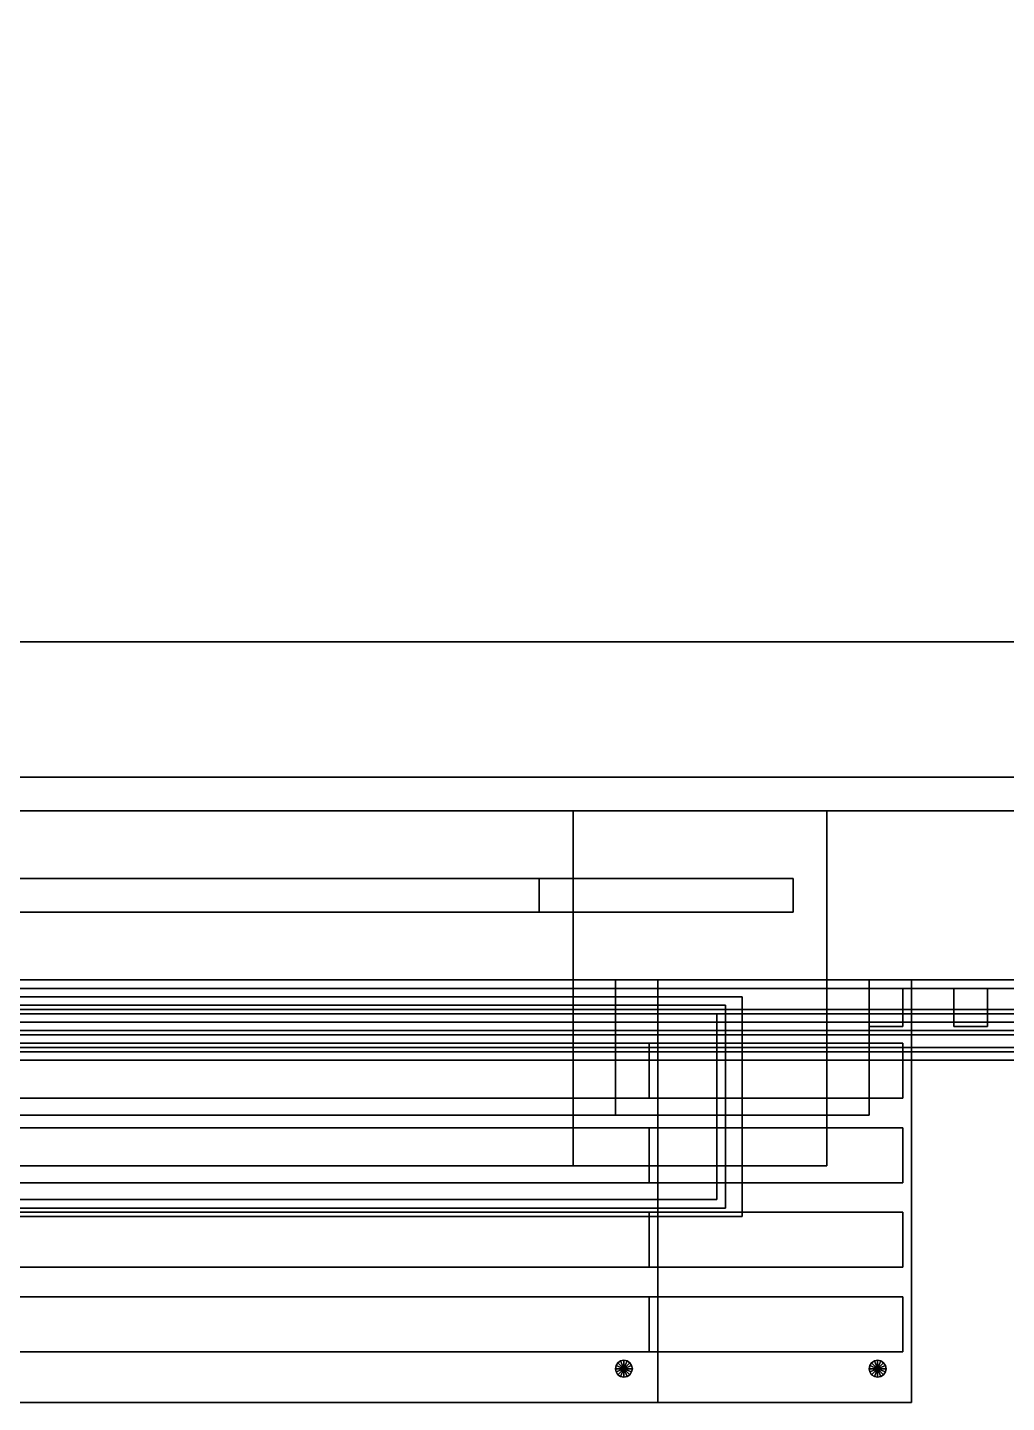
# Model space of a CAD drawing. Header units: millimetres. Extents: x -8000 to 18500, y -500 to 32500.
# Drawn here: x 7855 to 9012, y -500 to 1127 of the extents above; entities that cross this region are included whole.
import ezdxf

# ---------------------------------------------------------------- set-up
doc = ezdxf.new("R2010")
doc.units = ezdxf.units.MM
for name, color, linetype in [('3D-CANOPY', 7, 'Continuous'), ('3D-COLUMNS', 7, 'Continuous'), ('3D-FINISH', 7, 'Continuous'), ('3D-FURNITURE', 7, 'Continuous'), ('3D-GLAZING', 7, 'Continuous'), ('3D-LIGHTS', 7, 'Continuous'), ('3D-LOUVERS', 7, 'Continuous'), ('3D-ROOF', 7, 'Continuous'), ('3D-SLABS', 7, 'Continuous'), ('3D-WALLS-EXTR', 7, 'Continuous')]:
    doc.layers.add(name, color=color, linetype=linetype)

msp = doc.modelspace()

# ---------------------------------------------------------------- linework, layer by layer
at = {"layer": '3D-CANOPY', "color": 7}
for points in [[(0, -80, 3700), (0, 0, 3700), (10000, 0, 3700), (10000, -80, 3700)], [(0, 0, 3700), (0, 0, 3950), (10000, 0, 3950), (10000, 0, 3700)], [(0, -80, 3950), (10000, -80, 3950), (10000, 0, 3950), (0, 0, 3950)], [(5400, -500, 6510), (5400, 0, 6510), (8600, 0, 6510), (8600, -500, 6510)], [(5400, 0, 6510), (5400, 0, 6555), (8600, 0, 6555), (8600, 0, 6510)], [(5400, -500, 6555), (8600, -500, 6555), (8600, 0, 6555), (5400, 0, 6555)], [(5700, -500, 3310), (5700, 0, 3310), (8900, 0, 3310), (8900, -500, 3310)], [(5700, 0, 3310), (5700, 0, 3355), (8900, 0, 3355), (8900, 0, 3310)], [(5700, -500, 3355), (8900, -500, 3355), (8900, 0, 3355), (5700, 0, 3355)], [(8600, -500, 6510), (8600, 0, 6510), (8600, 0, 6555), (8600, -500, 6555)], [(8900, -500, 3310), (8900, 0, 3310), (8900, 0, 3355), (8900, -500, 3355)], [(0, -80, 3700), (10000, -80, 3700), (10000, -80, 3950), (0, -80, 3950)], [(0, -95, 3750), (0, -80, 3750), (10000, -80, 3750), (10000, -95, 3750)], [(0, -80, 3750), (0, -80, 3900), (10000, -80, 3900), (10000, -80, 3750)], [(0, -95, 3900), (10000, -95, 3900), (10000, -80, 3900), (0, -80, 3900)], [(5410, -140, 6520), (5410, -75, 6520), (8590, -75, 6520), (8590, -140, 6520)], [(5410, -75, 6520), (5410, -75, 6550), (8590, -75, 6550), (8590, -75, 6520)], [(5410, -140, 6550), (8590, -140, 6550), (8590, -75, 6550), (5410, -75, 6550)], [(5710, -140, 3320), (5710, -75, 3320), (8890, -75, 3320), (8890, -140, 3320)], [(5710, -75, 3320), (5710, -75, 3350), (8890, -75, 3350), (8890, -75, 3320)], [(5710, -140, 3350), (8890, -140, 3350), (8890, -75, 3350), (5710, -75, 3350)], [(8590, -140, 6520), (8590, -75, 6520), (8590, -75, 6550), (8590, -140, 6550)], [(8890, -140, 3320), (8890, -75, 3320), (8890, -75, 3350), (8890, -140, 3350)], [(0, -95, 3750), (10000, -95, 3750), (10000, -95, 3900), (0, -95, 3900)], [(5410, -140, 6520), (8590, -140, 6520), (8590, -140, 6550), (5410, -140, 6550)], [(5710, -140, 3320), (8890, -140, 3320), (8890, -140, 3350), (5710, -140, 3350)], [(5410, -240, 6520), (5410, -175, 6520), (8590, -175, 6520), (8590, -240, 6520)], [(5410, -175, 6520), (5410, -175, 6550), (8590, -175, 6550), (8590, -175, 6520)], [(5410, -240, 6550), (8590, -240, 6550), (8590, -175, 6550), (5410, -175, 6550)], [(5710, -240, 3320), (5710, -175, 3320), (8890, -175, 3320), (8890, -240, 3320)], [(5710, -175, 3320), (5710, -175, 3350), (8890, -175, 3350), (8890, -175, 3320)], [(5710, -240, 3350), (8890, -240, 3350), (8890, -175, 3350), (5710, -175, 3350)], [(8590, -240, 6520), (8590, -175, 6520), (8590, -175, 6550), (8590, -240, 6550)], [(8890, -240, 3320), (8890, -175, 3320), (8890, -175, 3350), (8890, -240, 3350)], [(5410, -240, 6520), (8590, -240, 6520), (8590, -240, 6550), (5410, -240, 6550)], [(5710, -240, 3320), (8890, -240, 3320), (8890, -240, 3350), (5710, -240, 3350)], [(5410, -340, 6520), (5410, -275, 6520), (8590, -275, 6520), (8590, -340, 6520)], [(5410, -275, 6520), (5410, -275, 6550), (8590, -275, 6550), (8590, -275, 6520)], [(5410, -340, 6550), (8590, -340, 6550), (8590, -275, 6550), (5410, -275, 6550)], [(5710, -340, 3320), (5710, -275, 3320), (8890, -275, 3320), (8890, -340, 3320)], [(5710, -275, 3320), (5710, -275, 3350), (8890, -275, 3350), (8890, -275, 3320)], [(5710, -340, 3350), (8890, -340, 3350), (8890, -275, 3350), (5710, -275, 3350)], [(8590, -340, 6520), (8590, -275, 6520), (8590, -275, 6550), (8590, -340, 6550)], [(8890, -340, 3320), (8890, -275, 3320), (8890, -275, 3350), (8890, -340, 3350)], [(5410, -340, 6520), (8590, -340, 6520), (8590, -340, 6550), (5410, -340, 6550)], [(5710, -340, 3320), (8890, -340, 3320), (8890, -340, 3350), (5710, -340, 3350)], [(5410, -440, 6520), (5410, -375, 6520), (8590, -375, 6520), (8590, -440, 6520)], [(5410, -375, 6520), (5410, -375, 6550), (8590, -375, 6550), (8590, -375, 6520)], [(5410, -440, 6550), (8590, -440, 6550), (8590, -375, 6550), (5410, -375, 6550)], [(5710, -440, 3320), (5710, -375, 3320), (8890, -375, 3320), (8890, -440, 3320)], [(5710, -375, 3320), (5710, -375, 3350), (8890, -375, 3350), (8890, -375, 3320)], [(5710, -440, 3350), (8890, -440, 3350), (8890, -375, 3350), (5710, -375, 3350)], [(8590, -440, 6520), (8590, -375, 6520), (8590, -375, 6550), (8590, -440, 6550)], [(8890, -440, 3320), (8890, -375, 3320), (8890, -375, 3350), (8890, -440, 3350)], [(5410, -440, 6520), (8590, -440, 6520), (8590, -440, 6550), (5410, -440, 6550)], [(5710, -440, 3320), (8890, -440, 3320), (8890, -440, 3350), (5710, -440, 3350)], [(8552.9, -452.9, 6550), (8550.8, -456.2, 6550), (8550.8, -456.2, 6870), (8552.9, -452.9, 6870)], [(8560, -460, 6870), (8552.9, -452.9, 6870), (8550.8, -456.2, 6870), (8560, -460, 6870)], [(8560, -460, 6550), (8550.8, -456.2, 6550), (8552.9, -452.9, 6550), (8560, -460, 6550)], [(8556.2, -450.8, 6550), (8552.9, -452.9, 6550), (8552.9, -452.9, 6870), (8556.2, -450.8, 6870)], [(8560, -460, 6870), (8556.2, -450.8, 6870), (8552.9, -452.9, 6870), (8560, -460, 6870)], [(8560, -460, 6550), (8552.9, -452.9, 6550), (8556.2, -450.8, 6550), (8560, -460, 6550)], [(8560, -450, 6550), (8556.2, -450.8, 6550), (8556.2, -450.8, 6870), (8560, -450, 6870)], [(8560, -460, 6870), (8560, -450, 6870), (8556.2, -450.8, 6870), (8560, -460, 6870)], [(8560, -460, 6550), (8556.2, -450.8, 6550), (8560, -450, 6550), (8560, -460, 6550)], [(8563.8, -450.8, 6550), (8560, -450, 6550), (8560, -450, 6870), (8563.8, -450.8, 6870)], [(8560, -460, 6870), (8563.8, -450.8, 6870), (8560, -450, 6870), (8560, -460, 6870)], [(8560, -460, 6550), (8560, -450, 6550), (8563.8, -450.8, 6550), (8560, -460, 6550)], [(8560, -460, 6870), (8567.1, -452.9, 6870), (8563.8, -450.8, 6870), (8560, -460, 6870)], [(8560, -460, 6550), (8563.8, -450.8, 6550), (8567.1, -452.9, 6550), (8560, -460, 6550)], [(8560, -460, 6870), (8569.2, -456.2, 6870), (8567.1, -452.9, 6870), (8560, -460, 6870)], [(8560, -460, 6550), (8567.1, -452.9, 6550), (8569.2, -456.2, 6550), (8560, -460, 6550)], [(8567.1, -452.9, 6550), (8563.8, -450.8, 6550), (8563.8, -450.8, 6870), (8567.1, -452.9, 6870)], [(8569.2, -456.2, 6550), (8567.1, -452.9, 6550), (8567.1, -452.9, 6870), (8569.2, -456.2, 6870)], [(8852.9, -452.9, 3350), (8850.8, -456.2, 3350), (8850.8, -456.2, 3670), (8852.9, -452.9, 3670)], [(8860, -460, 3670), (8852.9, -452.9, 3670), (8850.8, -456.2, 3670), (8860, -460, 3670)], [(8860, -460, 3350), (8850.8, -456.2, 3350), (8852.9, -452.9, 3350), (8860, -460, 3350)], [(8856.2, -450.8, 3350), (8852.9, -452.9, 3350), (8852.9, -452.9, 3670), (8856.2, -450.8, 3670)], [(8860, -460, 3670), (8856.2, -450.8, 3670), (8852.9, -452.9, 3670), (8860, -460, 3670)], [(8860, -460, 3350), (8852.9, -452.9, 3350), (8856.2, -450.8, 3350), (8860, -460, 3350)], [(8860, -450, 3350), (8856.2, -450.8, 3350), (8856.2, -450.8, 3670), (8860, -450, 3670)], [(8860, -460, 3670), (8860, -450, 3670), (8856.2, -450.8, 3670), (8860, -460, 3670)], [(8860, -460, 3350), (8856.2, -450.8, 3350), (8860, -450, 3350), (8860, -460, 3350)], [(8863.8, -450.8, 3350), (8860, -450, 3350), (8860, -450, 3670), (8863.8, -450.8, 3670)], [(8860, -460, 3670), (8863.8, -450.8, 3670), (8860, -450, 3670), (8860, -460, 3670)], [(8860, -460, 3350), (8860, -450, 3350), (8863.8, -450.8, 3350), (8860, -460, 3350)], [(8860, -460, 3670), (8867.1, -452.9, 3670), (8863.8, -450.8, 3670), (8860, -460, 3670)], [(8860, -460, 3350), (8863.8, -450.8, 3350), (8867.1, -452.9, 3350), (8860, -460, 3350)], [(8860, -460, 3670), (8869.2, -456.2, 3670), (8867.1, -452.9, 3670), (8860, -460, 3670)], [(8860, -460, 3350), (8867.1, -452.9, 3350), (8869.2, -456.2, 3350), (8860, -460, 3350)], [(8867.1, -452.9, 3350), (8863.8, -450.8, 3350), (8863.8, -450.8, 3670), (8867.1, -452.9, 3670)], [(8869.2, -456.2, 3350), (8867.1, -452.9, 3350), (8867.1, -452.9, 3670), (8869.2, -456.2, 3670)], [(8550.8, -456.2, 6550), (8550, -460, 6550), (8550, -460, 6870), (8550.8, -456.2, 6870)], [(8560, -460, 6870), (8550.8, -456.2, 6870), (8550, -460, 6870), (8560, -460, 6870)], [(8560, -460, 6550), (8550, -460, 6550), (8550.8, -456.2, 6550), (8560, -460, 6550)], [(8550, -460, 6550), (8550.8, -463.8, 6550), (8550.8, -463.8, 6870), (8550, -460, 6870)], [(8560, -460, 6870), (8550, -460, 6870), (8550.8, -463.8, 6870), (8560, -460, 6870)], [(8560, -460, 6550), (8550.8, -463.8, 6550), (8550, -460, 6550), (8560, -460, 6550)], [(8560, -460, 6870), (8550.8, -463.8, 6870), (8552.9, -467.1, 6870), (8560, -460, 6870)], [(8560, -460, 6550), (8552.9, -467.1, 6550), (8550.8, -463.8, 6550), (8560, -460, 6550)], [(8550.8, -463.8, 6550), (8552.9, -467.1, 6550), (8552.9, -467.1, 6870), (8550.8, -463.8, 6870)], [(8560, -460, 6870), (8552.9, -467.1, 6870), (8556.2, -469.2, 6870), (8560, -460, 6870)], [(8560, -460, 6550), (8556.2, -469.2, 6550), (8552.9, -467.1, 6550), (8560, -460, 6550)], [(8552.9, -467.1, 6550), (8556.2, -469.2, 6550), (8556.2, -469.2, 6870), (8552.9, -467.1, 6870)], [(8560, -460, 6870), (8556.2, -469.2, 6870), (8560, -470, 6870), (8560, -460, 6870)], [(8560, -460, 6550), (8560, -470, 6550), (8556.2, -469.2, 6550), (8560, -460, 6550)], [(8556.2, -469.2, 6550), (8560, -470, 6550), (8560, -470, 6870), (8556.2, -469.2, 6870)], [(8560, -460, 6870), (8570, -460, 6870), (8569.2, -456.2, 6870), (8560, -460, 6870)], [(8560, -460, 6550), (8569.2, -456.2, 6550), (8570, -460, 6550), (8560, -460, 6550)], [(8560, -460, 6870), (8560, -470, 6870), (8563.8, -469.2, 6870), (8560, -460, 6870)], [(8560, -460, 6550), (8563.8, -469.2, 6550), (8560, -470, 6550), (8560, -460, 6550)], [(8560, -460, 6870), (8563.8, -469.2, 6870), (8567.1, -467.1, 6870), (8560, -460, 6870)], [(8560, -460, 6550), (8567.1, -467.1, 6550), (8563.8, -469.2, 6550), (8560, -460, 6550)], [(8560, -460, 6870), (8567.1, -467.1, 6870), (8569.2, -463.8, 6870), (8560, -460, 6870)], [(8560, -460, 6550), (8569.2, -463.8, 6550), (8567.1, -467.1, 6550), (8560, -460, 6550)], [(8560, -460, 6870), (8569.2, -463.8, 6870), (8570, -460, 6870), (8560, -460, 6870)], [(8560, -460, 6550), (8570, -460, 6550), (8569.2, -463.8, 6550), (8560, -460, 6550)], [(8560, -470, 6550), (8563.8, -469.2, 6550), (8563.8, -469.2, 6870), (8560, -470, 6870)], [(8563.8, -469.2, 6550), (8567.1, -467.1, 6550), (8567.1, -467.1, 6870), (8563.8, -469.2, 6870)], [(8567.1, -467.1, 6550), (8569.2, -463.8, 6550), (8569.2, -463.8, 6870), (8567.1, -467.1, 6870)], [(8570, -460, 6550), (8569.2, -456.2, 6550), (8569.2, -456.2, 6870), (8570, -460, 6870)], [(8569.2, -463.8, 6550), (8570, -460, 6550), (8570, -460, 6870), (8569.2, -463.8, 6870)], [(8850.8, -456.2, 3350), (8850, -460, 3350), (8850, -460, 3670), (8850.8, -456.2, 3670)], [(8860, -460, 3670), (8850.8, -456.2, 3670), (8850, -460, 3670), (8860, -460, 3670)], [(8860, -460, 3350), (8850, -460, 3350), (8850.8, -456.2, 3350), (8860, -460, 3350)], [(8850, -460, 3350), (8850.8, -463.8, 3350), (8850.8, -463.8, 3670), (8850, -460, 3670)], [(8860, -460, 3670), (8850, -460, 3670), (8850.8, -463.8, 3670), (8860, -460, 3670)], [(8860, -460, 3350), (8850.8, -463.8, 3350), (8850, -460, 3350), (8860, -460, 3350)], [(8860, -460, 3670), (8850.8, -463.8, 3670), (8852.9, -467.1, 3670), (8860, -460, 3670)], [(8860, -460, 3350), (8852.9, -467.1, 3350), (8850.8, -463.8, 3350), (8860, -460, 3350)], [(8850.8, -463.8, 3350), (8852.9, -467.1, 3350), (8852.9, -467.1, 3670), (8850.8, -463.8, 3670)], [(8860, -460, 3670), (8852.9, -467.1, 3670), (8856.2, -469.2, 3670), (8860, -460, 3670)], [(8860, -460, 3350), (8856.2, -469.2, 3350), (8852.9, -467.1, 3350), (8860, -460, 3350)], [(8852.9, -467.1, 3350), (8856.2, -469.2, 3350), (8856.2, -469.2, 3670), (8852.9, -467.1, 3670)], [(8860, -460, 3670), (8856.2, -469.2, 3670), (8860, -470, 3670), (8860, -460, 3670)], [(8860, -460, 3350), (8860, -470, 3350), (8856.2, -469.2, 3350), (8860, -460, 3350)], [(8856.2, -469.2, 3350), (8860, -470, 3350), (8860, -470, 3670), (8856.2, -469.2, 3670)], [(8860, -460, 3670), (8870, -460, 3670), (8869.2, -456.2, 3670), (8860, -460, 3670)], [(8860, -460, 3350), (8869.2, -456.2, 3350), (8870, -460, 3350), (8860, -460, 3350)], [(8860, -460, 3670), (8860, -470, 3670), (8863.8, -469.2, 3670), (8860, -460, 3670)], [(8860, -460, 3350), (8863.8, -469.2, 3350), (8860, -470, 3350), (8860, -460, 3350)], [(8860, -460, 3670), (8863.8, -469.2, 3670), (8867.1, -467.1, 3670), (8860, -460, 3670)], [(8860, -460, 3350), (8867.1, -467.1, 3350), (8863.8, -469.2, 3350), (8860, -460, 3350)], [(8860, -460, 3670), (8867.1, -467.1, 3670), (8869.2, -463.8, 3670), (8860, -460, 3670)], [(8860, -460, 3350), (8869.2, -463.8, 3350), (8867.1, -467.1, 3350), (8860, -460, 3350)], [(8860, -460, 3670), (8869.2, -463.8, 3670), (8870, -460, 3670), (8860, -460, 3670)], [(8860, -460, 3350), (8870, -460, 3350), (8869.2, -463.8, 3350), (8860, -460, 3350)], [(8860, -470, 3350), (8863.8, -469.2, 3350), (8863.8, -469.2, 3670), (8860, -470, 3670)], [(8863.8, -469.2, 3350), (8867.1, -467.1, 3350), (8867.1, -467.1, 3670), (8863.8, -469.2, 3670)], [(8867.1, -467.1, 3350), (8869.2, -463.8, 3350), (8869.2, -463.8, 3670), (8867.1, -467.1, 3670)], [(8870, -460, 3350), (8869.2, -456.2, 3350), (8869.2, -456.2, 3670), (8870, -460, 3670)], [(8869.2, -463.8, 3350), (8870, -460, 3350), (8870, -460, 3670), (8869.2, -463.8, 3670)], [(5400, -500, 6510), (8600, -500, 6510), (8600, -500, 6555), (5400, -500, 6555)], [(5700, -500, 3310), (8900, -500, 3310), (8900, -500, 3355), (5700, -500, 3355)]]:
    msp.add_3dface(points, dxfattribs=at)
at = {"layer": '3D-COLUMNS', "color": 7}
for points in [[(0, 0, 3600), (0, 400, 3600), (10000, 400, 3600), (10000, 0, 3600)], [(0, 400, 3600), (0, 400, 3800), (10000, 400, 3800), (10000, 400, 3600)], [(0, 0, 3800), (10000, 0, 3800), (10000, 400, 3800), (0, 400, 3800)], [(0, 0, 3600), (10000, 0, 3600), (10000, 0, 3800), (0, 0, 3800)]]:
    msp.add_3dface(points, dxfattribs=at)
at = {"layer": '3D-FINISH', "color": 7}
for points in [[(200, 200, 590), (200, 9800, 590), (9800, 9800, 590), (9800, 200, 590)], [(200, 200, 600), (9800, 200, 600), (9800, 9800, 600), (200, 9800, 600)], [(200, 200, 3990), (200, 9800, 3990), (9800, 9800, 3990), (9800, 200, 3990)], [(200, 200, 4000), (9800, 200, 4000), (9800, 9800, 4000), (200, 9800, 4000)], [(200, 200, 590), (9800, 200, 590), (9800, 200, 600), (200, 200, 600)], [(200, 200, 3990), (9800, 200, 3990), (9800, 200, 4000), (200, 200, 4000)]]:
    msp.add_3dface(points, dxfattribs=at)
at = {"layer": '3D-FURNITURE', "color": 7}
for points in [[(5930, -260, 900), (5930, -40, 900), (8670, -40, 900), (8670, -260, 900)], [(5930, -40, 900), (5930, -40, 1100), (8670, -40, 1100), (8670, -40, 900)], [(5930, -260, 1100), (8670, -260, 1100), (8670, -40, 1100), (5930, -40, 1100)], [(8670, -260, 900), (8670, -40, 900), (8670, -40, 1100), (8670, -260, 1100)], [(5930, -260, 900), (8670, -260, 900), (8670, -260, 1100), (5930, -260, 1100)]]:
    msp.add_3dface(points, dxfattribs=at)
at = {"layer": '3D-GLAZING', "color": 7}
for points in [[(5540, 80, 4800), (5540, 120, 4800), (8460, 120, 4800), (8460, 80, 4800)], [(5540, 120, 4800), (5540, 120, 6500), (8460, 120, 6500), (8460, 120, 4800)], [(5540, 80, 6500), (8460, 80, 6500), (8460, 120, 6500), (5540, 120, 6500)], [(5840, 80, 1500), (5840, 120, 1500), (8760, 120, 1500), (8760, 80, 1500)], [(5840, 120, 1500), (5840, 120, 3300), (8760, 120, 3300), (8760, 120, 1500)], [(5840, 80, 3300), (8760, 80, 3300), (8760, 120, 3300), (5840, 120, 3300)], [(8460, 80, 4800), (8460, 120, 4800), (8460, 120, 6500), (8460, 80, 6500)], [(8760, 80, 1500), (8760, 120, 1500), (8760, 120, 3300), (8760, 80, 3300)], [(5540, 80, 4800), (8460, 80, 4800), (8460, 80, 6500), (5540, 80, 6500)], [(5840, 80, 1500), (8760, 80, 1500), (8760, 80, 3300), (5840, 80, 3300)]]:
    msp.add_3dface(points, dxfattribs=at)
at = {"layer": '3D-LIGHTS', "color": 7}
for points in [[(0, -85, 3690), (0, -65, 3690), (10000, -65, 3690), (10000, -85, 3690)], [(0, -65, 3690), (0, -65, 3705), (10000, -65, 3705), (10000, -65, 3690)], [(0, -85, 3705), (10000, -85, 3705), (10000, -65, 3705), (0, -65, 3705)], [(0, -85, 3690), (10000, -85, 3690), (10000, -85, 3705), (0, -85, 3705)]]:
    msp.add_3dface(points, dxfattribs=at)
at = {"layer": '3D-LOUVERS', "color": 7}
for points in [[(8850, -55, 600), (8850, -10, 600), (8890, -10, 600), (8890, -55, 600)], [(8850, -10, 600), (8850, -10, 3700), (8890, -10, 3700), (8890, -10, 600)], [(8850, -55, 600), (8850, -55, 3700), (8850, -10, 3700), (8850, -10, 600)], [(8850, -55, 3700), (8890, -55, 3700), (8890, -10, 3700), (8850, -10, 3700)], [(8850, -55, 4000), (8850, -10, 4000), (8890, -10, 4000), (8890, -55, 4000)], [(8850, -10, 4000), (8850, -10, 7000), (8890, -10, 7000), (8890, -10, 4000)], [(8850, -55, 4000), (8850, -55, 7000), (8850, -10, 7000), (8850, -10, 4000)], [(8850, -55, 7000), (8890, -55, 7000), (8890, -10, 7000), (8850, -10, 7000)], [(8890, -55, 600), (8890, -10, 600), (8890, -10, 3700), (8890, -55, 3700)], [(8890, -55, 4000), (8890, -10, 4000), (8890, -10, 7000), (8890, -55, 7000)], [(8950, -55, 600), (8950, -10, 600), (8990, -10, 600), (8990, -55, 600)], [(8950, -10, 600), (8950, -10, 3700), (8990, -10, 3700), (8990, -10, 600)], [(8950, -55, 600), (8950, -55, 3700), (8950, -10, 3700), (8950, -10, 600)], [(8950, -55, 3700), (8990, -55, 3700), (8990, -10, 3700), (8950, -10, 3700)], [(8950, -55, 4000), (8950, -10, 4000), (8990, -10, 4000), (8990, -55, 4000)], [(8950, -10, 4000), (8950, -10, 7000), (8990, -10, 7000), (8990, -10, 4000)], [(8950, -55, 4000), (8950, -55, 7000), (8950, -10, 7000), (8950, -10, 4000)], [(8950, -55, 7000), (8990, -55, 7000), (8990, -10, 7000), (8950, -10, 7000)], [(8990, -55, 600), (8990, -10, 600), (8990, -10, 3700), (8990, -55, 3700)], [(8990, -55, 4000), (8990, -10, 4000), (8990, -10, 7000), (8990, -55, 7000)], [(8850, -55, 600), (8890, -55, 600), (8890, -55, 3700), (8850, -55, 3700)], [(8850, -55, 4000), (8890, -55, 4000), (8890, -55, 7000), (8850, -55, 7000)], [(8950, -55, 600), (8990, -55, 600), (8990, -55, 3700), (8950, -55, 3700)], [(8950, -55, 4000), (8990, -55, 4000), (8990, -55, 7000), (8950, -55, 7000)]]:
    msp.add_3dface(points, dxfattribs=at)
at = {"layer": '3D-ROOF', "color": 7}
for points in [[(0, 0, 7000), (0, 10000, 7000), (10000, 10000, 7000), (10000, 0, 7000)], [(0, 0, 7200), (10000, 0, 7200), (10000, 10000, 7200), (0, 10000, 7200)], [(-40, -40, 7780), (-40, 240, 7780), (10040, 240, 7780), (10040, -40, 7780)], [(-40, 240, 7780), (-40, 240, 7830), (10040, 240, 7830), (10040, 240, 7780)], [(-40, -40, 7830), (10040, -40, 7830), (10040, 240, 7830), (-40, 240, 7830)], [(0, 0, 7200), (0, 200, 7200), (10000, 200, 7200), (10000, 0, 7200)], [(0, 200, 7200), (0, 200, 7800), (10000, 200, 7800), (10000, 200, 7200)], [(0, 0, 7800), (10000, 0, 7800), (10000, 200, 7800), (0, 200, 7800)], [(0, 0, 7000), (10000, 0, 7000), (10000, 0, 7200), (0, 0, 7200)], [(0, 0, 7200), (10000, 0, 7200), (10000, 0, 7800), (0, 0, 7800)], [(0, -50, 7200), (0, -10, 7200), (10000, -10, 7200), (10000, -50, 7200)], [(0, -10, 7200), (0, -10, 7420), (10000, -10, 7420), (10000, -10, 7200)], [(0, -50, 7420), (10000, -50, 7420), (10000, -10, 7420), (0, -10, 7420)], [(-40, -40, 7780), (10040, -40, 7780), (10040, -40, 7830), (-40, -40, 7830)], [(0, -50, 7200), (10000, -50, 7200), (10000, -50, 7420), (0, -50, 7420)]]:
    msp.add_3dface(points, dxfattribs=at)
at = {"layer": '3D-SLABS', "color": 7}
for points in [[(0, 0), (0, 10000), (10000, 10000), (10000, 0)], [(0, 0, 600), (10000, 0, 600), (10000, 10000, 600), (0, 10000, 600)], [(0, 0, 3800), (0, 4000, 3800), (10000, 4000, 3800), (10000, 0, 3800)], [(0, 0, 4000), (10000, 0, 4000), (10000, 4000, 4000), (0, 4000, 4000)], [(0, 0), (10000, 0), (10000, 0, 600), (0, 0, 600)], [(0, 0, 3800), (10000, 0, 3800), (10000, 0, 4000), (0, 0, 4000)]]:
    msp.add_3dface(points, dxfattribs=at)
at = {"layer": '3D-WALLS-EXTR', "color": 7}
for points in [[(5500, 0, 4000), (5500, 200, 4000), (8500, 200, 4000), (8500, 0, 4000)], [(5500, 200, 4000), (5500, 200, 4800), (8500, 200, 4800), (8500, 200, 4000)], [(5500, 0, 4800), (8500, 0, 4800), (8500, 200, 4800), (5500, 200, 4800)], [(5500, 0, 6500), (5500, 200, 6500), (8500, 200, 6500), (8500, 0, 6500)], [(5500, 200, 6500), (5500, 200, 7000), (8500, 200, 7000), (8500, 200, 6500)], [(5500, 0, 7000), (8500, 0, 7000), (8500, 200, 7000), (5500, 200, 7000)], [(5800, 0, 600), (5800, 200, 600), (8800, 200, 600), (8800, 0, 600)], [(5800, 200, 600), (5800, 200, 1500), (8800, 200, 1500), (8800, 200, 600)], [(5800, 0, 1500), (8800, 0, 1500), (8800, 200, 1500), (5800, 200, 1500)], [(5800, 0, 3300), (5800, 200, 3300), (8800, 200, 3300), (8800, 0, 3300)], [(5800, 200, 3300), (5800, 200, 3800), (8800, 200, 3800), (8800, 200, 3300)], [(5800, 0, 3800), (8800, 0, 3800), (8800, 200, 3800), (5800, 200, 3800)], [(8500, 0, 4000), (8500, 200, 4000), (10000, 200, 4000), (10000, 0, 4000)], [(8500, 200, 4000), (8500, 200, 7000), (10000, 200, 7000), (10000, 200, 4000)], [(8500, 0, 4000), (8500, 0, 7000), (8500, 200, 7000), (8500, 200, 4000)], [(8500, 0, 7000), (10000, 0, 7000), (10000, 200, 7000), (8500, 200, 7000)], [(8500, 0, 4000), (8500, 200, 4000), (8500, 200, 4800), (8500, 0, 4800)], [(8500, 0, 6500), (8500, 200, 6500), (8500, 200, 7000), (8500, 0, 7000)], [(8800, 0, 600), (8800, 200, 600), (10000, 200, 600), (10000, 0, 600)], [(8800, 200, 600), (8800, 200, 3800), (10000, 200, 3800), (10000, 200, 600)], [(8800, 0, 600), (8800, 0, 3800), (8800, 200, 3800), (8800, 200, 600)], [(8800, 0, 3800), (10000, 0, 3800), (10000, 200, 3800), (8800, 200, 3800)], [(8800, 0, 600), (8800, 200, 600), (8800, 200, 1500), (8800, 0, 1500)], [(8800, 0, 3300), (8800, 200, 3300), (8800, 200, 3800), (8800, 0, 3800)], [(-50, -60, 570), (-50, 0, 570), (10050, 0, 570), (10050, -60, 570)], [(-50, 0, 570), (-50, 0, 610), (10050, 0, 610), (10050, 0, 570)], [(-50, -60, 610), (10050, -60, 610), (10050, 0, 610), (-50, 0, 610)], [(0, -35), (0, 0), (10000, 0), (10000, -35)], [(0, 0), (0, 0, 600), (10000, 0, 600), (10000, 0)], [(0, -35, 600), (10000, -35, 600), (10000, 0, 600), (0, 0, 600)], [(5500, 0, 4000), (8500, 0, 4000), (8500, 0, 4800), (5500, 0, 4800)], [(5500, 0, 6500), (8500, 0, 6500), (8500, 0, 7000), (5500, 0, 7000)], [(5500, -160, 4000), (5500, 0, 4000), (8500, 0, 4000), (8500, -160, 4000)], [(5500, 0, 4000), (5500, 0, 4050), (8500, 0, 4050), (8500, 0, 4000)], [(5500, -160, 4050), (8500, -160, 4050), (8500, 0, 4050), (5500, 0, 4050)], [(5500, -220, 6450), (5500, 0, 6450), (8500, 0, 6450), (8500, -220, 6450)], [(5500, 0, 6450), (5500, 0, 6510), (8500, 0, 6510), (8500, 0, 6450)], [(5500, -220, 6510), (8500, -220, 6510), (8500, 0, 6510), (5500, 0, 6510)], [(5800, 0, 600), (8800, 0, 600), (8800, 0, 1500), (5800, 0, 1500)], [(5800, 0, 3300), (8800, 0, 3300), (8800, 0, 3800), (5800, 0, 3800)], [(5800, -160, 600), (5800, 0, 600), (8800, 0, 600), (8800, -160, 600)], [(5800, 0, 600), (5800, 0, 650), (8800, 0, 650), (8800, 0, 600)], [(5800, -160, 650), (8800, -160, 650), (8800, 0, 650), (5800, 0, 650)], [(5800, -220, 3250), (5800, 0, 3250), (8800, 0, 3250), (8800, -220, 3250)], [(5800, 0, 3250), (5800, 0, 3310), (8800, 0, 3310), (8800, 0, 3250)], [(5800, -220, 3310), (8800, -220, 3310), (8800, 0, 3310), (5800, 0, 3310)], [(8500, 0, 4000), (10000, 0, 4000), (10000, 0, 7000), (8500, 0, 7000)], [(8500, -160, 4000), (8500, 0, 4000), (8500, 0, 4050), (8500, -160, 4050)], [(8500, -220, 6450), (8500, 0, 6450), (8500, 0, 6510), (8500, -220, 6510)], [(8500, -160, 4000), (8500, 0, 4000), (8550, 0, 4000), (8550, -160, 4000)], [(8500, 0, 4000), (8500, 0, 6500), (8550, 0, 6500), (8550, 0, 4000)], [(8500, -160, 4000), (8500, -160, 6500), (8500, 0, 6500), (8500, 0, 4000)], [(8500, -160, 6500), (8550, -160, 6500), (8550, 0, 6500), (8500, 0, 6500)], [(8550, -160, 4000), (8550, 0, 4000), (8550, 0, 6500), (8550, -160, 6500)], [(8800, 0, 600), (10000, 0, 600), (10000, 0, 3800), (8800, 0, 3800)], [(8800, -160, 600), (8800, 0, 600), (8800, 0, 650), (8800, -160, 650)], [(8800, -220, 3250), (8800, 0, 3250), (8800, 0, 3310), (8800, -220, 3310)], [(8800, -160, 600), (8800, 0, 600), (8850, 0, 600), (8850, -160, 600)], [(8800, 0, 600), (8800, 0, 3300), (8850, 0, 3300), (8850, 0, 600)], [(8800, -160, 600), (8800, -160, 3300), (8800, 0, 3300), (8800, 0, 600)], [(8800, -160, 3300), (8850, -160, 3300), (8850, 0, 3300), (8800, 0, 3300)], [(8850, -160, 600), (8850, 0, 600), (8850, 0, 3300), (8850, -160, 3300)], [(5900, -280, 600), (5900, -20, 600), (8700, -20, 600), (8700, -280, 600)], [(5900, -20, 600), (5900, -20, 920), (8700, -20, 920), (8700, -20, 600)], [(5900, -280, 920), (8700, -280, 920), (8700, -20, 920), (5900, -20, 920)], [(5920, -270, 620), (5920, -30, 620), (8680, -30, 620), (8680, -270, 620)], [(5920, -30, 620), (5920, -30, 900), (8680, -30, 900), (8680, -30, 620)], [(5920, -270, 900), (8680, -270, 900), (8680, -30, 900), (5920, -30, 900)], [(8680, -270, 620), (8680, -30, 620), (8680, -30, 900), (8680, -270, 900)], [(8700, -280, 600), (8700, -20, 600), (8700, -20, 920), (8700, -280, 920)], [(0, -35), (10000, -35), (10000, -35, 600), (0, -35, 600)], [(-50, -60, 570), (10050, -60, 570), (10050, -60, 610), (-50, -60, 610)], [(5500, -160, 4000), (8500, -160, 4000), (8500, -160, 4050), (5500, -160, 4050)], [(5800, -160, 600), (8800, -160, 600), (8800, -160, 650), (5800, -160, 650)], [(8500, -160, 4000), (8550, -160, 4000), (8550, -160, 6500), (8500, -160, 6500)], [(8800, -160, 600), (8850, -160, 600), (8850, -160, 3300), (8800, -160, 3300)], [(5500, -220, 6450), (8500, -220, 6450), (8500, -220, 6510), (5500, -220, 6510)], [(5800, -220, 3250), (8800, -220, 3250), (8800, -220, 3310), (5800, -220, 3310)], [(5920, -270, 620), (8680, -270, 620), (8680, -270, 900), (5920, -270, 900)], [(5900, -280, 600), (8700, -280, 600), (8700, -280, 920), (5900, -280, 920)]]:
    msp.add_3dface(points, dxfattribs=at)

doc.saveas('drawing.dxf')
